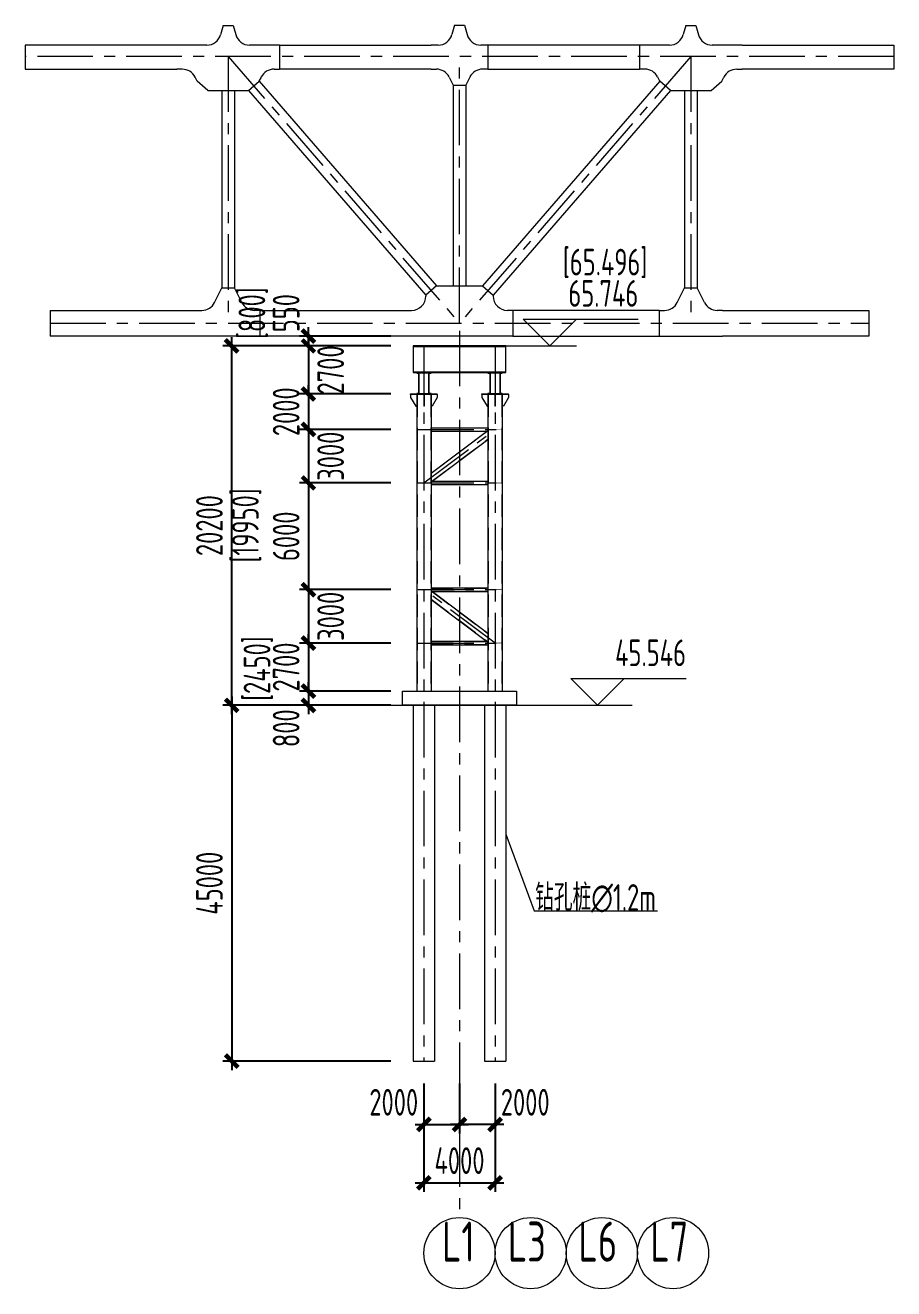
# Model space of a CAD drawing. Extents: x -2876908 to 633791, y -1383861 to 872234.
# Drawn here: x -1486611 to -1437808, y -561768 to -490756 of the extents above; entities that cross this region are included whole.
import ezdxf
from ezdxf.enums import TextEntityAlignment as Align

# ---------------------------------------------------------------- set-up
doc = ezdxf.new("R2010")
doc.units = 0
doc.header["$LTSCALE"] = 5
doc.header["$MEASUREMENT"] = 0
for name, pattern in [('CENTER', [2, 1.25, -0.25, 0.25, -0.25]), ('DASH', [0.35, 0.25, -0.1]), ('DASHED', [0.75, 0.5, -0.25])]:
    doc.linetypes.add(name, pattern=pattern)
doc.layers.get('0').update_dxf_attribs({"linetype": 'CONTINUOUS', "lineweight": 25})
doc.layers.get('DEFPOINTS').update_dxf_attribs({"color": 35, "linetype": 'CONTINUOUS', "lineweight": 13})
for name, color, linetype, lineweight in [('3中心线', 6, 'CENTER', 18), ('4虚线', 2, 'DASHED', 18), ('5标注', 3, 'CONTINUOUS', 15), ('7边界线', 8, 'CONTINUOUS', 15), ('8轮廓线', 4, 'CONTINUOUS', 15), ('DIM', 3, 'CONTINUOUS', 0), ('THIN', 7, 'CONTINUOUS', 0)]:
    doc.layers.add(name, color=color, linetype=linetype, lineweight=lineweight)
doc.styles.add('TSSD_Dimension', font='tssdeng.shx', dxfattribs={"width": 0.7, "bigfont": 'hztxt.shx'})
doc.dimstyles.new('TSSD_100_100', dxfattribs={"dimtxt": 300, "dimasz": 100, "dimexe": 100, "dimexo": 250, "dimgap": 100, "dimtad": 1, "dimdec": 0, "dimzin": 0, "dimdsep": 46, "dimtxsty": 'TSSD_Dimension', "dimblk": 'ARCHTICK', "dimblk1": 'ARCHTICK', "dimblk2": 'ARCHTICK', "dimcen": 0, "dimdle": 100, "dimclrt": 7, "dimadec": 0, "dimazin": 0, "dimtfac": 1, "dimtdec": 0, "dimtix": 1, "dimtmove": 2, "dimatfit": 3, "dimfxl": 1, "dimtolj": 1, "dimtzin": 0, "dimarcsym": 0})

# ---------------------------------------------------------------- blocks, each defined once
blk = doc.blocks.new('LD')
at = {"layer": '3中心线', "ltscale": 500}
for p, q in [((-1150479, 4371), (-1199282, 4371)), ((-1187880, 4371), (-1174880, -10629)), ((-1187880, 4371), (-1187880, -10629)), ((-1174880, -10629), (-1174880, 4371)), ((-1161880, 4371), (-1174880, -10629)), ((-1161880, 4371), (-1161880, -10629)), ((-1197887, -10629), (-1151874, -10629))]:
    blk.add_line(p, q, dxfattribs=at)
at = {"layer": '8轮廓线'}
for p, q in [((-1188165, 6114), (-1188307, 5589)), ((-1188165, 6114), (-1187596, 6114)), ((-1187596, 6114), (-1187455, 5593)), ((-1175165, 6118), (-1175307, 5593)), ((-1175165, 6118), (-1174596, 6118)), ((-1174596, 6118), (-1174454, 5593)), ((-1162165, 6114), (-1162306, 5593)), ((-1162165, 6114), (-1161596, 6114)), ((-1161596, 6114), (-1161454, 5589)), ((-1189079, 4999), (-1199282, 4999)), ((-1199282, 4999), (-1199282, 3649)), ((-1185001, 5003), (-1186682, 5003)), ((-1185001, 5003), (-1176479, 5003)), ((-1185001, 5003), (-1185001, 3653)), ((-1176079, 5003), (-1176479, 5003)), ((-1173282, 5003), (-1173681, 5003)), ((-1164760, 5003), (-1173282, 5003)), ((-1173282, 5003), (-1173282, 3653)), ((-1163078, 5003), (-1164760, 5003)), ((-1164760, 5003), (-1164760, 3653)), ((-1159003, 4999), (-1160681, 4999)), ((-1159003, 4999), (-1150479, 4999)), ((-1150479, 4999), (-1150479, 3649)), ((-1199282, 3649), (-1190758, 3649)), ((-1190458, 3649), (-1190758, 3649)), ((-1185301, 3653), (-1185001, 3653)), ((-1176479, 3653), (-1185001, 3653)), ((-1176479, 3653), (-1176179, 3653)), ((-1173282, 3653), (-1173582, 3653)), ((-1173282, 3653), (-1164760, 3653)), ((-1164460, 3653), (-1164760, 3653)), ((-1159303, 3649), (-1159003, 3649)), ((-1150479, 3649), (-1159003, 3649)), ((-1189624, 2970), (-1189742, 3206)), ((-1189019, 2446), (-1189624, 2970)), ((-1186741, 2446), (-1186137, 2970)), ((-1186137, 2970), (-1186016, 3210)), ((-1186137, 2970), (-1176169, -8531)), ((-1175463, 3210), (-1175230, 2744)), ((-1174297, 3210), (-1174530, 2744)), ((-1163624, 2970), (-1173591, -8531)), ((-1163624, 2970), (-1163744, 3210)), ((-1163019, 2446), (-1163624, 2970)), ((-1160741, 2446), (-1160137, 2970)), ((-1160137, 2970), (-1160018, 3206)), ((-1189019, 2446), (-1186741, 2446)), ((-1188230, 2446), (-1188230, -8636)), ((-1187530, 2446), (-1187530, -8636)), ((-1186741, 2446), (-1176774, -9055)), ((-1175230, 2744), (-1175230, -8531)), ((-1175230, 2744), (-1174530, 2744)), ((-1174530, 2744), (-1174530, -8531)), ((-1163019, 2446), (-1172987, -9055)), ((-1163019, 2446), (-1160741, 2446)), ((-1162230, 2446), (-1162230, -8636)), ((-1161530, 2446), (-1161530, -8636)), ((-1188644, -9463), (-1188230, -8636)), ((-1188230, -8636), (-1187530, -8636)), ((-1187117, -9463), (-1187530, -8636)), ((-1176169, -8531), (-1176774, -9055)), ((-1176774, -9055), (-1176774, -9105)), ((-1176169, -8531), (-1173591, -8531)), ((-1173591, -8531), (-1172987, -9055)), ((-1172987, -9055), (-1172987, -9105)), ((-1162644, -9463), (-1162230, -8636)), ((-1162230, -8636), (-1161530, -8636)), ((-1161117, -9463), (-1161530, -8636)), ((-1197887, -9905), (-1197887, -11353)), ((-1197887, -9905), (-1189659, -9905)), ((-1189659, -9905), (-1189359, -9905)), ((-1186101, -9905), (-1186401, -9905)), ((-1186101, -9905), (-1186101, -11353)), ((-1186101, -9905), (-1177874, -9905)), ((-1177874, -9905), (-1177574, -9905)), ((-1171887, -9905), (-1172187, -9905)), ((-1171887, -9905), (-1171887, -11353)), ((-1163659, -9905), (-1171887, -9905)), ((-1163659, -9905), (-1163359, -9905)), ((-1163659, -9905), (-1163659, -11353)), ((-1160101, -9905), (-1160401, -9905)), ((-1160101, -9905), (-1151874, -9905)), ((-1151874, -9905), (-1151874, -11353)), ((-1186101, -11353), (-1197887, -11353)), ((-1171887, -11353), (-1186101, -11353)), ((-1171887, -11353), (-1160101, -11353)), ((-1151874, -11353), (-1160101, -11353))]:
    blk.add_line(p, q, dxfattribs=at)
for centre, start, end in [((-1189079, 5799), 270, 344.82495), ((-1186682, 5803), 195.17505, 270), ((-1176079, 5803), 270, 344.82495), ((-1173681, 5803), 195.17505, 270), ((-1163078, 5803), 270, 344.82495), ((-1160681, 5799), 195.17505, 270), ((-1190458, 2849), 26.56505, 90), ((-1185301, 2853), 90, 153.43495), ((-1176179, 2853), 26.56505, 90), ((-1173582, 2853), 90, 153.43495), ((-1164460, 2853), 26.56505, 90), ((-1159303, 2849), 90, 153.43495), ((-1177574, -9105), 269.99825, 0), ((-1172187, -9105), 180, 270.00175), ((-1189359, -9105), 270, 333.43495), ((-1186401, -9105), 206.56505, 270), ((-1163359, -9105), 270, 333.43495), ((-1160401, -9105), 206.56505, 270)]:
    blk.add_arc(centre, 800, start, end, dxfattribs=at)
blk = doc.blocks.new('_ArchTick')
at = {"color": 0, "linetype": 'ByBlock', "const_width": 0.5}
blk.add_lwpolyline([(-0.71, -0.71), (0.71, 0.71)], dxfattribs=at)
blk = doc.blocks.new('*D2411')
at = {"layer": 'DEFPOINTS', "color": 0, "transparency": 16777216}
for p in [(-1464809, -513477), (-1470700, -516477), (-1464809, -516477)]:
    blk.add_point(p, dxfattribs=at)
at = {"layer": 'DIM', "color": 0, "lineweight": -2, "transparency": 16777216}
for p, q in [((-1470700, -512977), (-1470700, -516977)), ((-1466059, -513477), (-1471200, -513477)), ((-1466059, -516477), (-1471200, -516477))]:
    blk.add_line(p, q, dxfattribs=at)
at = {"layer": 'DIM', "color": 0, "lineweight": -2, "transparency": 16777216, "xscale": 500, "yscale": 500, "zscale": 500}
for p, rotation in [((-1470700, -513477), 90), ((-1470700, -516477), 270)]:
    blk.add_blockref('_ArchTick', p, dxfattribs=dict(at, rotation=rotation))
at = {"layer": 'DIM', "color": 7, "transparency": 16777216, "insert": (-1469450, -514977), "char_height": 1500, "attachment_point": 5, "rotation": 90, "style": 'TSSD_Dimension'}
blk.add_mtext('\\A1;3000', dxfattribs=at)
blk = doc.blocks.new('*D2412')
at = {"layer": 'DEFPOINTS', "color": 0, "transparency": 16777216}
for p in [(-1470700, -508227), (-1464809, -508227), (-1464809, -508777)]:
    blk.add_point(p, dxfattribs=at)
at = {"layer": 'DIM', "color": 0, "lineweight": -2, "transparency": 16777216}
for p, q in [((-1470700, -508227), (-1470700, -507727)), ((-1466059, -508227), (-1471200, -508227)), ((-1470700, -508777), (-1470700, -508227)), ((-1466059, -508777), (-1471200, -508777)), ((-1470700, -508777), (-1470700, -509277))]:
    blk.add_line(p, q, dxfattribs=at)
at = {"layer": 'DIM', "color": 0, "lineweight": -2, "transparency": 16777216, "xscale": 500, "yscale": 500, "zscale": 500}
for p, rotation in [((-1470700, -508227), 270), ((-1470700, -508777), 90)]:
    blk.add_blockref('_ArchTick', p, dxfattribs=dict(at, rotation=rotation))
at = {"layer": 'DIM', "color": 7, "transparency": 16777216, "insert": (-1471950, -506936), "char_height": 1500, "attachment_point": 5, "rotation": 90, "style": 'TSSD_Dimension'}
blk.add_mtext('\\A1;550', dxfattribs=at)
blk = doc.blocks.new('*D2413')
at = {"layer": 'DEFPOINTS', "color": 0, "transparency": 16777216}
for p in [(-1475011, -508777), (-1464809, -508777), (-1464809, -528977)]:
    blk.add_point(p, dxfattribs=at)
at = {"layer": 'DIM', "color": 0, "lineweight": -2, "transparency": 16777216}
for p, q in [((-1475011, -529477), (-1475011, -508277)), ((-1466059, -508777), (-1475511, -508777)), ((-1466059, -528977), (-1475511, -528977))]:
    blk.add_line(p, q, dxfattribs=at)
at = {"layer": 'DIM', "color": 0, "lineweight": -2, "transparency": 16777216, "xscale": 500, "yscale": 500, "zscale": 500}
for p, rotation in [((-1475011, -508777), 90), ((-1475011, -528977), 270)]:
    blk.add_blockref('_ArchTick', p, dxfattribs=dict(at, rotation=rotation))
at = {"layer": 'DIM', "color": 7, "transparency": 16777216, "insert": (-1476261, -518877), "char_height": 1500, "attachment_point": 5, "rotation": 90, "style": 'TSSD_Dimension'}
blk.add_mtext('\\A1;20200', dxfattribs=at)
blk = doc.blocks.new('*D2414')
at = {"layer": 'DEFPOINTS', "color": 0, "transparency": 16777216}
for p in [(-1464209, -548977), (-1462209, -548977), (-1462209, -552539)]:
    blk.add_point(p, dxfattribs=at)
at = {"layer": 'DIM', "color": 0, "lineweight": -2, "transparency": 16777216}
for p, q in [((-1464209, -550227), (-1464209, -553039)), ((-1462209, -550227), (-1462209, -553039)), ((-1464709, -552539), (-1461709, -552539))]:
    blk.add_line(p, q, dxfattribs=at)
at = {"layer": 'DIM', "color": 0, "lineweight": -2, "transparency": 16777216, "xscale": 500, "yscale": 500, "zscale": 500, "rotation": 180}
blk.add_blockref('_ArchTick', (-1464209, -552539), dxfattribs=at)
at = {"layer": 'DIM', "color": 0, "lineweight": -2, "transparency": 16777216, "xscale": 500, "yscale": 500, "zscale": 500}
blk.add_blockref('_ArchTick', (-1462209, -552539), dxfattribs=at)
at = {"layer": 'DIM', "color": 7, "transparency": 16777216, "insert": (-1465903, -551289), "char_height": 1500, "attachment_point": 5, "style": 'TSSD_Dimension'}
blk.add_mtext('\\A1;2000', dxfattribs=at)
blk = doc.blocks.new('*D2415')
at = {"layer": 'DEFPOINTS', "color": 0, "transparency": 16777216}
for p in [(-1462209, -548977), (-1460209, -548977), (-1462209, -552539)]:
    blk.add_point(p, dxfattribs=at)
at = {"layer": 'DIM', "color": 0, "lineweight": -2, "transparency": 16777216}
for p, q in [((-1462209, -550227), (-1462209, -553039)), ((-1460209, -550227), (-1460209, -553039)), ((-1459709, -552539), (-1462709, -552539))]:
    blk.add_line(p, q, dxfattribs=at)
at = {"layer": 'DIM', "color": 0, "lineweight": -2, "transparency": 16777216, "xscale": 500, "yscale": 500, "zscale": 500, "rotation": 180}
blk.add_blockref('_ArchTick', (-1462209, -552539), dxfattribs=at)
at = {"layer": 'DIM', "color": 0, "lineweight": -2, "transparency": 16777216, "xscale": 500, "yscale": 500, "zscale": 500}
blk.add_blockref('_ArchTick', (-1460209, -552539), dxfattribs=at)
at = {"layer": 'DIM', "color": 7, "transparency": 16777216, "insert": (-1458515, -551289), "char_height": 1500, "attachment_point": 5, "style": 'TSSD_Dimension'}
blk.add_mtext('\\A1;2000', dxfattribs=at)
blk = doc.blocks.new('*D2416')
at = {"layer": 'DEFPOINTS', "color": 0, "transparency": 16777216}
for p in [(-1464209, -548977), (-1460209, -548977), (-1460209, -555819)]:
    blk.add_point(p, dxfattribs=at)
at = {"layer": 'DIM', "color": 0, "lineweight": -2, "transparency": 16777216}
for p, q in [((-1464209, -550227), (-1464209, -556319)), ((-1460209, -550227), (-1460209, -556319)), ((-1464709, -555819), (-1459709, -555819))]:
    blk.add_line(p, q, dxfattribs=at)
at = {"layer": 'DIM', "color": 0, "lineweight": -2, "transparency": 16777216, "xscale": 500, "yscale": 500, "zscale": 500, "rotation": 180}
blk.add_blockref('_ArchTick', (-1464209, -555819), dxfattribs=at)
at = {"layer": 'DIM', "color": 0, "lineweight": -2, "transparency": 16777216, "xscale": 500, "yscale": 500, "zscale": 500}
blk.add_blockref('_ArchTick', (-1460209, -555819), dxfattribs=at)
at = {"layer": 'DIM', "color": 7, "transparency": 16777216, "insert": (-1462209, -554569), "char_height": 1500, "attachment_point": 5, "style": 'TSSD_Dimension'}
blk.add_mtext('\\A1;4000', dxfattribs=at)
blk = doc.blocks.new('*D2417')
at = {"layer": 'DEFPOINTS', "color": 0, "transparency": 16777216}
for p in [(-1464809, -508777), (-1470700, -511477), (-1464809, -511477)]:
    blk.add_point(p, dxfattribs=at)
at = {"layer": 'DIM', "color": 0, "lineweight": -2, "transparency": 16777216}
for p, q in [((-1470700, -508277), (-1470700, -511977)), ((-1466059, -508777), (-1471200, -508777)), ((-1466059, -511477), (-1471200, -511477))]:
    blk.add_line(p, q, dxfattribs=at)
at = {"layer": 'DIM', "color": 0, "lineweight": -2, "transparency": 16777216, "xscale": 500, "yscale": 500, "zscale": 500}
for p, rotation in [((-1470700, -508777), 90), ((-1470700, -511477), 270)]:
    blk.add_blockref('_ArchTick', p, dxfattribs=dict(at, rotation=rotation))
at = {"layer": 'DIM', "color": 7, "transparency": 16777216, "insert": (-1469450, -510127), "char_height": 1500, "attachment_point": 5, "rotation": 90, "style": 'TSSD_Dimension'}
blk.add_mtext('\\A1;2700', dxfattribs=at)
blk = doc.blocks.new('*D2418')
at = {"layer": 'DEFPOINTS', "color": 0, "transparency": 16777216}
for p in [(-1464809, -511477), (-1470700, -513477), (-1464809, -513477)]:
    blk.add_point(p, dxfattribs=at)
at = {"layer": 'DIM', "color": 0, "lineweight": -2, "transparency": 16777216}
for p, q in [((-1470700, -511477), (-1470700, -510977)), ((-1466059, -511477), (-1471200, -511477)), ((-1470700, -511477), (-1470700, -513477)), ((-1466059, -513477), (-1471200, -513477)), ((-1470700, -513477), (-1470700, -513977))]:
    blk.add_line(p, q, dxfattribs=at)
at = {"layer": 'DIM', "color": 0, "lineweight": -2, "transparency": 16777216, "xscale": 500, "yscale": 500, "zscale": 500}
for p, rotation in [((-1470700, -511477), 270), ((-1470700, -513477), 90)]:
    blk.add_blockref('_ArchTick', p, dxfattribs=dict(at, rotation=rotation))
at = {"layer": 'DIM', "color": 7, "transparency": 16777216, "insert": (-1471950, -512477), "char_height": 1500, "attachment_point": 5, "rotation": 90, "style": 'TSSD_Dimension'}
blk.add_mtext('\\A1;2000', dxfattribs=at)
blk = doc.blocks.new('*D2419')
at = {"layer": 'DEFPOINTS', "color": 0, "transparency": 16777216}
for p in [(-1464809, -516477), (-1470700, -522477), (-1464809, -522477)]:
    blk.add_point(p, dxfattribs=at)
at = {"layer": 'DIM', "color": 0, "lineweight": -2, "transparency": 16777216}
for p, q in [((-1470700, -515977), (-1470700, -522977)), ((-1466059, -516477), (-1471200, -516477)), ((-1466059, -522477), (-1471200, -522477))]:
    blk.add_line(p, q, dxfattribs=at)
at = {"layer": 'DIM', "color": 0, "lineweight": -2, "transparency": 16777216, "xscale": 500, "yscale": 500, "zscale": 500}
for p, rotation in [((-1470700, -516477), 90), ((-1470700, -522477), 270)]:
    blk.add_blockref('_ArchTick', p, dxfattribs=dict(at, rotation=rotation))
at = {"layer": 'DIM', "color": 7, "transparency": 16777216, "insert": (-1471950, -519477), "char_height": 1500, "attachment_point": 5, "rotation": 90, "style": 'TSSD_Dimension'}
blk.add_mtext('\\A1;6000', dxfattribs=at)
blk = doc.blocks.new('*D2420')
at = {"layer": 'DEFPOINTS', "color": 0, "transparency": 16777216}
for p in [(-1464809, -522477), (-1470700, -525477), (-1464809, -525477)]:
    blk.add_point(p, dxfattribs=at)
at = {"layer": 'DIM', "color": 0, "lineweight": -2, "transparency": 16777216}
for p, q in [((-1466059, -522477), (-1471200, -522477)), ((-1470700, -521977), (-1470700, -525977)), ((-1466059, -525477), (-1471200, -525477))]:
    blk.add_line(p, q, dxfattribs=at)
at = {"layer": 'DIM', "color": 0, "lineweight": -2, "transparency": 16777216, "xscale": 500, "yscale": 500, "zscale": 500}
for p, rotation in [((-1470700, -522477), 90), ((-1470700, -525477), 270)]:
    blk.add_blockref('_ArchTick', p, dxfattribs=dict(at, rotation=rotation))
at = {"layer": 'DIM', "color": 7, "transparency": 16777216, "insert": (-1469450, -523977), "char_height": 1500, "attachment_point": 5, "rotation": 90, "style": 'TSSD_Dimension'}
blk.add_mtext('\\A1;3000', dxfattribs=at)
blk = doc.blocks.new('*D2421')
at = {"layer": 'DEFPOINTS', "color": 0, "transparency": 16777216}
for p in [(-1464809, -525477), (-1470700, -528177), (-1464809, -528177)]:
    blk.add_point(p, dxfattribs=at)
at = {"layer": 'DIM', "color": 0, "lineweight": -2, "transparency": 16777216}
for p, q in [((-1466059, -525477), (-1471200, -525477)), ((-1470700, -525477), (-1470700, -524977)), ((-1470700, -525477), (-1470700, -528177)), ((-1466059, -528177), (-1471200, -528177)), ((-1470700, -528177), (-1470700, -528677))]:
    blk.add_line(p, q, dxfattribs=at)
at = {"layer": 'DIM', "color": 0, "lineweight": -2, "transparency": 16777216, "xscale": 500, "yscale": 500, "zscale": 500}
for p, rotation in [((-1470700, -525477), 270), ((-1470700, -528177), 90)]:
    blk.add_blockref('_ArchTick', p, dxfattribs=dict(at, rotation=rotation))
at = {"layer": 'DIM', "color": 7, "transparency": 16777216, "insert": (-1471950, -526827), "char_height": 1500, "attachment_point": 5, "rotation": 90, "style": 'TSSD_Dimension'}
blk.add_mtext('\\A1;2700', dxfattribs=at)
blk = doc.blocks.new('*D2422')
at = {"layer": 'DEFPOINTS', "color": 0, "transparency": 16777216}
for p in [(-1464809, -528177), (-1470700, -528977), (-1464809, -528977)]:
    blk.add_point(p, dxfattribs=at)
at = {"layer": 'DIM', "color": 0, "lineweight": -2, "transparency": 16777216}
for p, q in [((-1466059, -528177), (-1471200, -528177)), ((-1470700, -528177), (-1470700, -527677)), ((-1470700, -528177), (-1470700, -528977)), ((-1466059, -528977), (-1471200, -528977)), ((-1470700, -528977), (-1470700, -529477))]:
    blk.add_line(p, q, dxfattribs=at)
at = {"layer": 'DIM', "color": 0, "lineweight": -2, "transparency": 16777216, "xscale": 500, "yscale": 500, "zscale": 500}
for p, rotation in [((-1470700, -528177), 270), ((-1470700, -528977), 90)]:
    blk.add_blockref('_ArchTick', p, dxfattribs=dict(at, rotation=rotation))
at = {"layer": 'DIM', "color": 7, "transparency": 16777216, "insert": (-1471950, -530267), "char_height": 1500, "attachment_point": 5, "rotation": 90, "style": 'TSSD_Dimension'}
blk.add_mtext('\\A1;800', dxfattribs=at)
blk = doc.blocks.new('*D2423')
at = {"layer": 'DEFPOINTS', "color": 0, "transparency": 16777216}
for p in [(-1464809, -528977), (-1475011, -548977), (-1464809, -548977)]:
    blk.add_point(p, dxfattribs=at)
at = {"layer": 'DIM', "color": 0, "lineweight": -2, "transparency": 16777216}
for p, q in [((-1466059, -528977), (-1475511, -528977)), ((-1475011, -528477), (-1475011, -549477)), ((-1466059, -548977), (-1475511, -548977))]:
    blk.add_line(p, q, dxfattribs=at)
at = {"layer": 'DIM', "color": 0, "lineweight": -2, "transparency": 16777216, "xscale": 500, "yscale": 500, "zscale": 500}
for p, rotation in [((-1475011, -528977), 90), ((-1475011, -548977), 270)]:
    blk.add_blockref('_ArchTick', p, dxfattribs=dict(at, rotation=rotation))
at = {"layer": 'DIM', "color": 7, "transparency": 16777216, "insert": (-1476261, -538977), "char_height": 1500, "attachment_point": 5, "rotation": 90, "style": 'TSSD_Dimension'}
blk.add_mtext('\\A1;45000', dxfattribs=at)

msp = doc.modelspace()

# ---------------------------------------------------------------- linework, layer by layer
at = {"layer": '3中心线', "ltscale": 500}
for p, q in [((-1462209.08, -507922.869), (-1462209.08, -557818.331)), ((-1464209.08, -508776.869), (-1464209.08, -548976.869)), ((-1460209.08, -508776.869), (-1460209.08, -548976.869)), ((-1464524.08, -513476.869), (-1459809.08, -513476.869)), ((-1464209.08, -516476.869), (-1460609.08, -513776.869)), ((-1464524.08, -516476.869), (-1459894.08, -516476.869)), ((-1464524.08, -522476.869), (-1459894.08, -522476.869)), ((-1460209.08, -525476.869), (-1464209.08, -522476.869)), ((-1464524.08, -525476.869), (-1459894.08, -525476.869))]:
    msp.add_line(p, q, dxfattribs=at)
at = {"layer": '4虚线', "ltscale": 500}
for p, q in [((-1464593.08, -511506.869), (-1464593.08, -528176.869)), ((-1463825.08, -511506.869), (-1463825.08, -528176.869)), ((-1460593.08, -511506.869), (-1460593.08, -528176.869)), ((-1459825.08, -511506.869), (-1459825.08, -528176.869)), ((-1463809.08, -513385.869), (-1460609.08, -513385.869)), ((-1463809.08, -515938.119), (-1460609.08, -513538.119)), ((-1463809.08, -513567.869), (-1460665.413, -513567.869)), ((-1463761.413, -516379.869), (-1460609.08, -514015.619)), ((-1463809.08, -516385.869), (-1460609.08, -516385.869)), ((-1463809.08, -516567.869), (-1460609.08, -516567.869)), ((-1463809.08, -522385.869), (-1460609.08, -522385.869)), ((-1463809.08, -522538.119), (-1460609.08, -524938.119)), ((-1463752.746, -522567.869), (-1460609.08, -522567.869)), ((-1463809.08, -523015.619), (-1460609.08, -525415.619)), ((-1463809.08, -525385.869), (-1460665.413, -525385.869)), ((-1463809.08, -525567.869), (-1460609.08, -525567.869))]:
    msp.add_line(p, q, dxfattribs=at)
at = {"layer": '5标注'}
msp.add_line((-1458012.475, -540526.12), (-1451082.928, -540526.12), dxfattribs=at)
at = {"layer": '5标注', "linetype": 'DASH', "ltscale": 100, "const_width": 30, "flags": 128}
for points in [[(-1463809.08, -513476.869), (-1464609.08, -513476.869)], [(-1459809.08, -513476.869), (-1460609.08, -513476.869)], [(-1463809.08, -516476.869), (-1464609.08, -516476.869)], [(-1459809.08, -516476.869), (-1460609.08, -516476.869)], [(-1463809.08, -522476.869), (-1464609.08, -522476.869)], [(-1459809.08, -522476.869), (-1460609.08, -522476.869)], [(-1463809.08, -525476.869), (-1464609.08, -525476.869)], [(-1459809.08, -525476.869), (-1460609.08, -525476.869)]]:
    msp.add_lwpolyline(points, dxfattribs=at)
at = {"layer": '5标注'}
msp.add_lwpolyline([(-1459609.08, -536213.117), (-1458012.475, -540526.12)], dxfattribs=at)
for centre in [(-1462209.08, -559768.331), (-1458209.08, -559768.331), (-1454209.08, -559768.331), (-1450209.08, -559768.331)]:
    msp.add_circle(centre, 2000, dxfattribs=at)
at = {"layer": '7边界线'}
msp.add_line((-1473562.873, -528976.869), (-1452497.079, -528976.869), dxfattribs=at)
at = {"layer": '8轮廓线'}
for p, q in [((-1459609.08, -508776.869), (-1464809.08, -508776.869)), ((-1464809.08, -508776.869), (-1464809.08, -510276.869)), ((-1464809.08, -508806.869), (-1459609.08, -508806.869)), ((-1459609.08, -510276.869), (-1459609.08, -508776.869)), ((-1459609.08, -510246.869), (-1464809.08, -510246.869)), ((-1464809.08, -510276.869), (-1459609.08, -510276.869)), ((-1464959.08, -511506.869), (-1464959.08, -511476.869)), ((-1464959.08, -511476.869), (-1463459.08, -511476.869)), ((-1463459.08, -511506.869), (-1464959.08, -511506.869)), ((-1464959.08, -511506.869), (-1464959.08, -511676.869)), ((-1464959.08, -511676.869), (-1464659.08, -512156.869)), ((-1464609.08, -511476.869), (-1463809.08, -511476.869)), ((-1464609.08, -511506.869), (-1464609.08, -528176.869)), ((-1464219.08, -511506.869), (-1464219.08, -512156.869)), ((-1464199.08, -511506.869), (-1464199.08, -512156.869)), ((-1463809.08, -511506.869), (-1463809.08, -528176.869)), ((-1463459.08, -511676.869), (-1463743.375, -512156.869)), ((-1463459.08, -511506.869), (-1463459.08, -511476.869)), ((-1463459.08, -511506.869), (-1463459.08, -511676.869)), ((-1460959.08, -511506.869), (-1460959.08, -511476.869)), ((-1460959.08, -511476.869), (-1459459.08, -511476.869)), ((-1459459.08, -511506.869), (-1460959.08, -511506.869)), ((-1460959.08, -511506.869), (-1460959.08, -511676.869)), ((-1460959.08, -511676.869), (-1460659.08, -512156.869)), ((-1460609.08, -511476.869), (-1459809.08, -511476.869)), ((-1460609.08, -511506.869), (-1460609.08, -528176.869)), ((-1460219.08, -511506.869), (-1460219.08, -512156.869)), ((-1460199.08, -511506.869), (-1460199.08, -512156.869)), ((-1459809.08, -511506.869), (-1459809.08, -528176.869)), ((-1459459.08, -511676.869), (-1459743.375, -512156.869)), ((-1459459.08, -511506.869), (-1459459.08, -511476.869)), ((-1459459.08, -511506.869), (-1459459.08, -511676.869)), ((-1464659.08, -512156.869), (-1464609.08, -512156.869)), ((-1464199.08, -512156.869), (-1464219.08, -512156.869)), ((-1463743.375, -512156.869), (-1463809.08, -512156.869)), ((-1460659.08, -512156.869), (-1460609.08, -512156.869)), ((-1460199.08, -512156.869), (-1460219.08, -512156.869)), ((-1459743.375, -512156.869), (-1459809.08, -512156.869)), ((-1463809.08, -513379.869), (-1460609.08, -513379.869)), ((-1463809.08, -515925.619), (-1460609.08, -513525.619)), ((-1463809.08, -513573.869), (-1460673.413, -513573.869)), ((-1463744.746, -516379.869), (-1460609.08, -514028.119)), ((-1463809.08, -516379.869), (-1460609.08, -516379.869)), ((-1463809.08, -516573.869), (-1460609.08, -516573.869)), ((-1463809.08, -522379.869), (-1460609.08, -522379.869)), ((-1463809.08, -522525.619), (-1460609.08, -524925.619)), ((-1463744.746, -522573.869), (-1460609.08, -522573.869)), ((-1463809.08, -523028.119), (-1460609.08, -525428.119)), ((-1463809.08, -525379.869), (-1460673.413, -525379.869)), ((-1463809.08, -525573.869), (-1460609.08, -525573.869)), ((-1464809.08, -528976.869), (-1464809.08, -548976.869)), ((-1463609.08, -528976.869), (-1463609.08, -548976.869)), ((-1460809.08, -528976.869), (-1460809.08, -548976.869)), ((-1459609.08, -528976.869), (-1459609.08, -548976.869)), ((-1464809.08, -548976.869), (-1463609.08, -548976.869)), ((-1460809.08, -548976.869), (-1459609.08, -548976.869))]:
    msp.add_line(p, q, dxfattribs=at)
for points in [[(-1464609.08, -511476.869), (-1463809.08, -511476.869), (-1463809.08, -511446.869), (-1463909.08, -511446.869), (-1463909.08, -510306.869), (-1463809.08, -510306.869), (-1463809.08, -510276.869), (-1464609.08, -510276.869), (-1464609.08, -510306.869), (-1464509.08, -510306.869), (-1464509.08, -511446.869), (-1464609.08, -511446.869)], [(-1464485.08, -511446.869), (-1463933.08, -511446.869), (-1463933.08, -510306.869), (-1464485.08, -510306.869)], [(-1460609.08, -511476.869), (-1459809.08, -511476.869), (-1459809.08, -511446.869), (-1459909.08, -511446.869), (-1459909.08, -510306.869), (-1459809.08, -510306.869), (-1459809.08, -510276.869), (-1460609.08, -510276.869), (-1460609.08, -510306.869), (-1460509.08, -510306.869), (-1460509.08, -511446.869), (-1460609.08, -511446.869)], [(-1460485.08, -511446.869), (-1459933.08, -511446.869), (-1459933.08, -510306.869), (-1460485.08, -510306.869)], [(-1465409.08, -528976.869), (-1465409.08, -528176.869), (-1459009.08, -528176.869), (-1459009.08, -528976.869)]]:
    msp.add_lwpolyline(points, close=True, dxfattribs=at)
at = {"layer": 'THIN'}
for p, q in [((-1457127.681, -508776.869), (-1458627.681, -507276.869)), ((-1458627.681, -507276.869), (-1455627.681, -507276.869)), ((-1457127.681, -508776.869), (-1455627.681, -507276.869)), ((-1455627.681, -507276.869), (-1452161.334, -507276.869)), ((-1464542.349, -508776.869), (-1455627.681, -508776.869)), ((-1454446.613, -528976.869), (-1455946.613, -527476.869)), ((-1455946.613, -527476.869), (-1452946.613, -527476.869)), ((-1454446.613, -528976.869), (-1452946.613, -527476.869)), ((-1452946.613, -527476.869), (-1449480.267, -527476.869)), ((-1456928.012, -528976.869), (-1452946.613, -528976.869))]:
    msp.add_line(p, q, dxfattribs=at)

# ---------------------------------------------------------------- block references
at = {"layer": '5标注'}
msp.add_blockref('LD', (-287328.775, -496873.465), dxfattribs=at)

# ---------------------------------------------------------------- texts
at = {"layer": 'DIM', "color": 7, "style": 'TSSD_Dimension', "width": 0.7}
for s, height, p in [('[65.496]', 1500, (-1451655.218, -505266.839)), ('65.746', 1500, (-1452161.334, -507026.869)), ('45.546', 1500, (-1449480.267, -527226.869)), ('L1', 2250, (-1461350.605, -560920.09)), ('L3', 2250, (-1457350.605, -560920.09)), ('L6', 2250, (-1453350.605, -560920.09)), ('L7', 2250, (-1449350.605, -560920.09))]:
    msp.add_text(s, height=height, dxfattribs=at).set_placement(p, align=Align.BOTTOM_RIGHT)
msp.add_text('钻孔桩∅1.2m', height=1500, dxfattribs=at).set_placement((-1457956.699, -540526.12))
at = {"layer": 'DIM', "color": 7, "char_height": 1500, "attachment_point": 5, "rotation": 90, "style": 'TSSD_Dimension'}
for s, insert in [('\\A1;[800]', (-1473799.961, -506936.485)), ('\\A1;[19950]', (-1474169.081, -518864.555)), ('\\A1;[2450]', (-1473513.523, -526913.453))]:
    msp.add_mtext(s, dxfattribs=dict(at, insert=insert))

# ---------------------------------------------------------------- dimensions: what is measured, and where the dimension line sits
at = {"layer": 'DIM'}
for base, p1, p2, angle, picture, middle in [((-1470699.938, -508226.869), (-1464809.08, -508776.869), (-1464809.08, -508226.869), 90, '*D2412', (-1471949.938, -506936.485)), ((-1470699.938, -511476.869), (-1464809.08, -508776.869), (-1464809.08, -511476.869), 90, '*D2417', (-1469449.938, -510126.869)), ((-1470699.938, -516476.869), (-1464809.08, -513476.869), (-1464809.08, -516476.869), 90, '*D2411', (-1469449.938, -514976.869)), ((-1470699.938, -525476.869), (-1464809.08, -522476.869), (-1464809.08, -525476.869), 90, '*D2420', (-1469449.938, -523976.869)), ((-1470699.938, -528976.869), (-1464809.08, -528176.869), (-1464809.08, -528976.869), 90, '*D2422', (-1471949.938, -530267.254)), ((-1462209.08, -552539.368), (-1460209.08, -548976.869), (-1462209.08, -548976.869), 180, '*D2415', (-1458514.849, -551289.368))]:
    dim = msp.add_linear_dim(base=base, p1=p1, p2=p2, angle=angle, dimstyle='TSSD_100_100', override={"dimtxt": 1500, "dimasz": 500, "dimexe": 500, "dimexo": 1250, "dimgap": 500, "dimdle": 500}, dxfattribs=at)
    dim.commit()
    dim.dimension.update_dxf_attribs({"geometry": picture, "text_midpoint": middle, "dimtype": 160})
for base, p1, p2, picture, middle in [((-1475010.869, -508776.869), (-1464809.08, -528976.869), (-1464809.08, -508776.869), '*D2413', (-1476260.869, -518876.869)), ((-1470699.938, -513476.869), (-1464809.08, -511476.869), (-1464809.08, -513476.869), '*D2418', (-1471949.938, -512476.869)), ((-1470699.938, -522476.869), (-1464809.08, -516476.869), (-1464809.08, -522476.869), '*D2419', (-1471949.938, -519476.869)), ((-1470699.938, -528176.869), (-1464809.08, -525476.869), (-1464809.08, -528176.869), '*D2421', (-1471949.938, -526826.869))]:
    dim = msp.add_linear_dim(base=base, p1=p1, p2=p2, angle=90, dimstyle='TSSD_100_100', override={"dimtxt": 1500, "dimasz": 500, "dimexe": 500, "dimexo": 1250, "dimgap": 500, "dimdle": 500}, dxfattribs=at)
    dim.commit()
    dim.dimension.update_dxf_attribs({"geometry": picture, "text_midpoint": middle})
dim = msp.add_linear_dim(base=(-1475010.869, -548976.869), p1=(-1464809.08, -528976.869), p2=(-1464809.08, -548976.869), angle=90, text='45000', dimstyle='TSSD_100_100', override={"dimtxt": 1500, "dimasz": 500, "dimexe": 500, "dimexo": 1250, "dimgap": 500, "dimdle": 500}, dxfattribs=at)
dim.commit()
dim.dimension.update_dxf_attribs({"geometry": '*D2423', "text_midpoint": (-1476260.869, -538976.869)})
dim = msp.add_linear_dim(base=(-1462209.08, -552539.368), p1=(-1464209.08, -548976.869), p2=(-1462209.08, -548976.869), dimstyle='TSSD_100_100', override={"dimtxt": 1500, "dimasz": 500, "dimexe": 500, "dimexo": 1250, "dimgap": 500, "dimdle": 500}, dxfattribs=at)
dim.commit()
dim.dimension.update_dxf_attribs({"geometry": '*D2414', "text_midpoint": (-1465903.31, -551289.368), "dimtype": 160})
dim = msp.add_linear_dim(base=(-1460209.08, -555819.141), p1=(-1464209.08, -548976.869), p2=(-1460209.08, -548976.869), dimstyle='TSSD_100_100', override={"dimtxt": 1500, "dimasz": 500, "dimexe": 500, "dimexo": 1250, "dimgap": 500, "dimdle": 500}, dxfattribs=at)
dim.commit()
dim.dimension.update_dxf_attribs({"geometry": '*D2416', "text_midpoint": (-1462209.08, -554569.141)})

doc.saveas('drawing.dxf')
